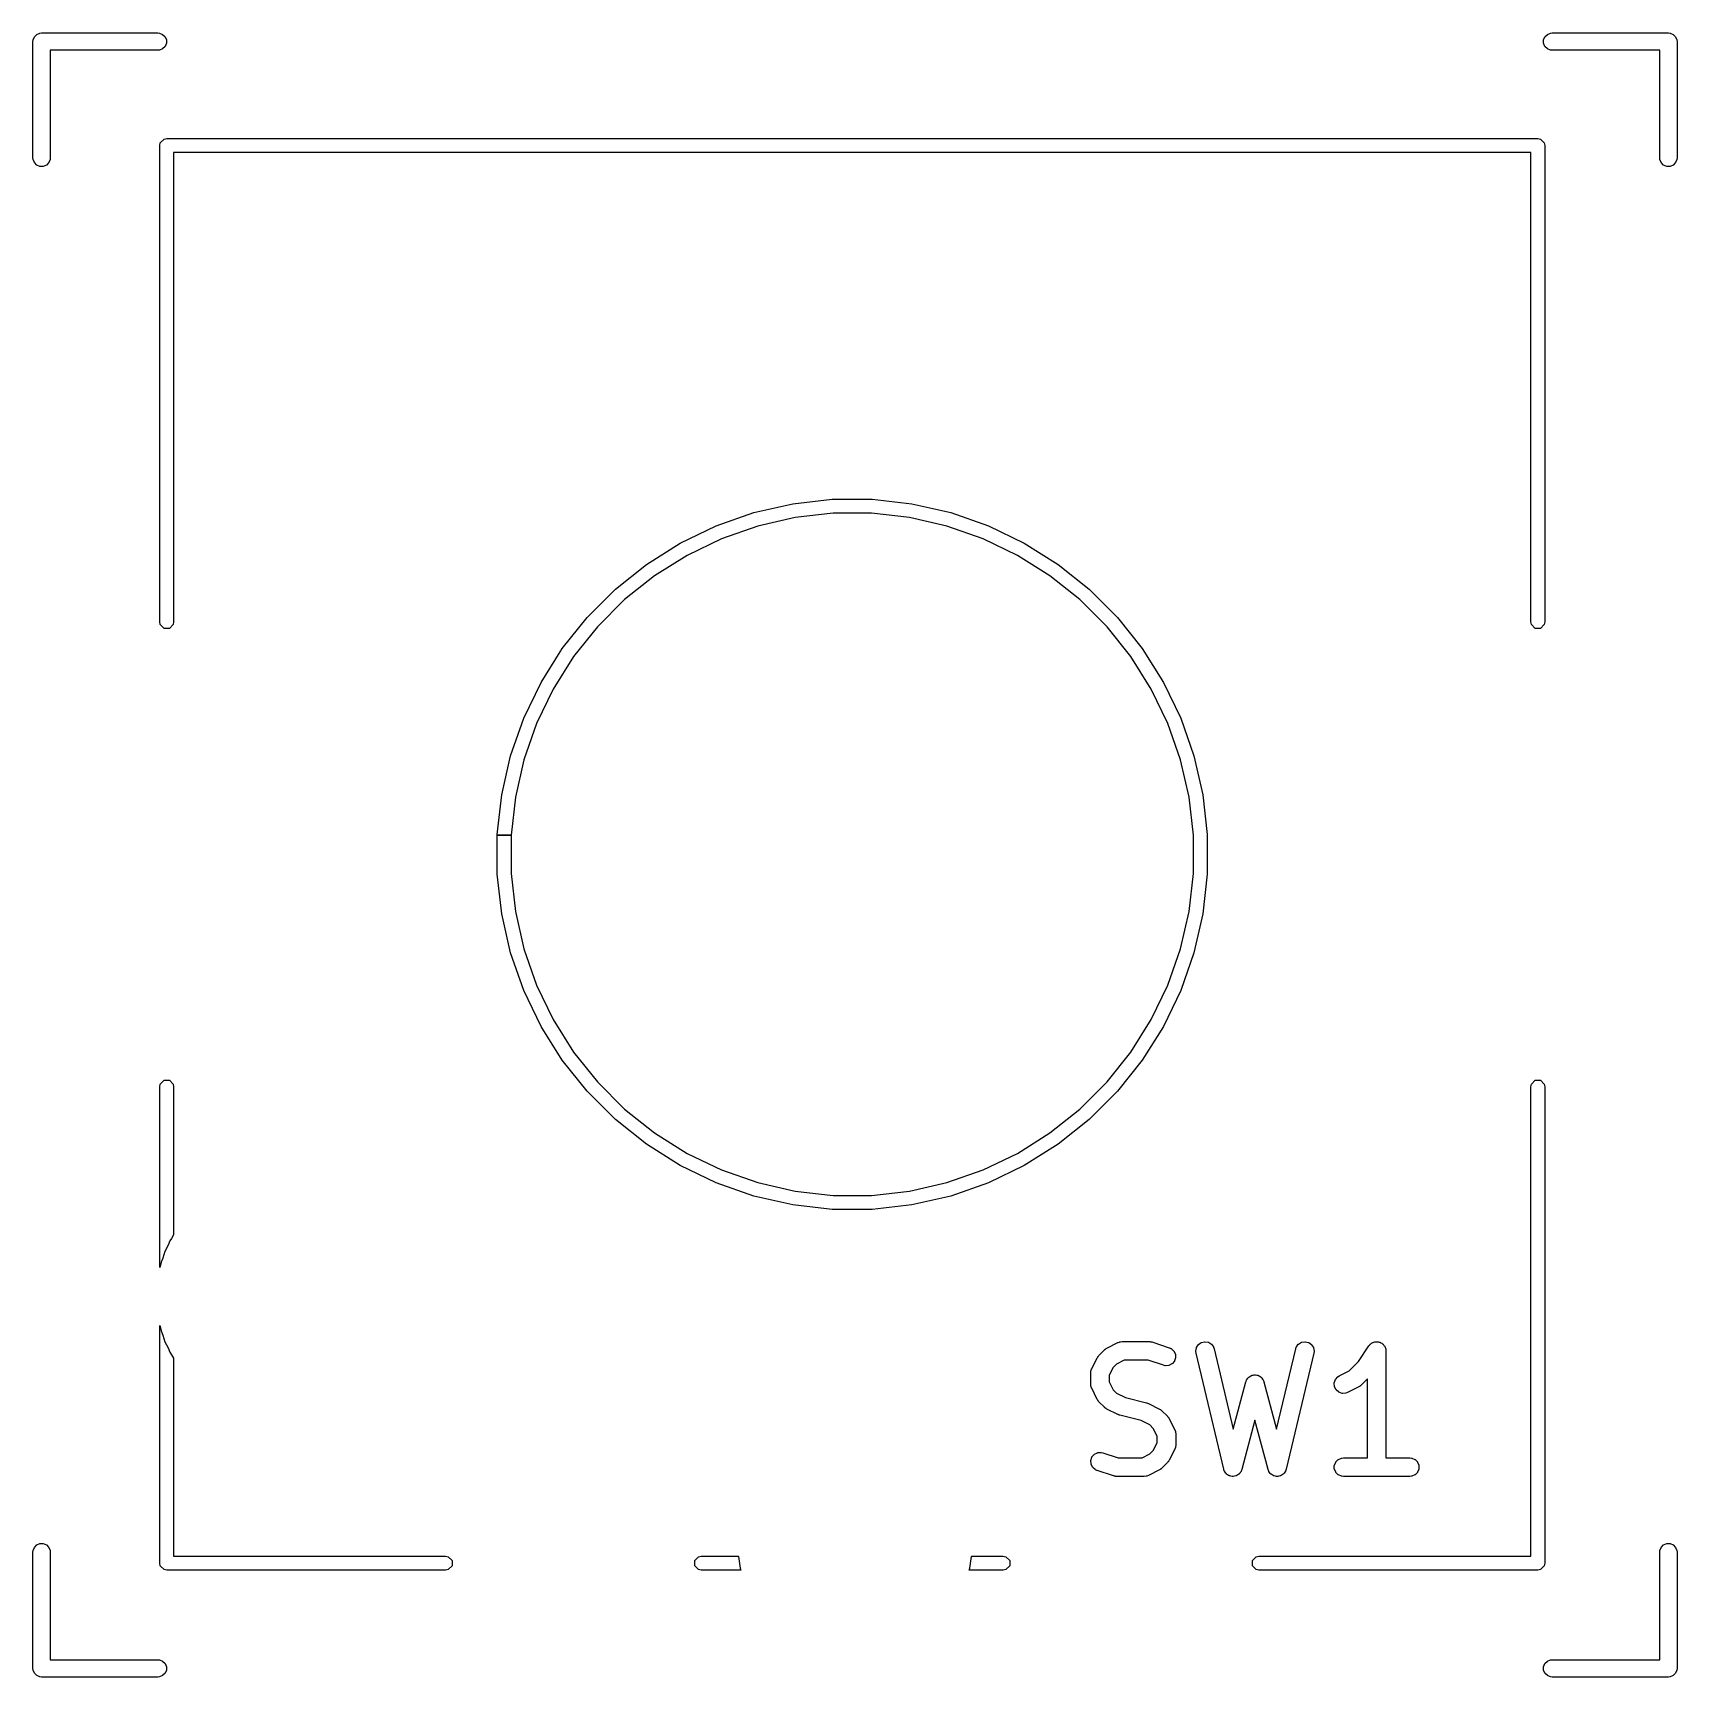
# Model space of a CAD drawing. Header units: millimetres. Extents: x 73 to 173, y -160 to -92.
# Drawn here: x 73.05 to 87.2, y -138.42 to -124.27 of the extents above; entities that cross this region are included whole.
import ezdxf

# ---------------------------------------------------------------- set-up
doc = ezdxf.new("R2010")
doc.units = ezdxf.units.MM
doc.layers.add('F.Silkscreen', color=41, linetype='CONTINUOUS', true_color=0xf2eda1)

msp = doc.modelspace()

# ---------------------------------------------------------------- linework, layer by layer
at = {"layer": 'F.Silkscreen', "linetype": 'CONTINUOUS'}
for p, q in [((73.0507, -124.3403), (73.052141, -124.325668)), ((73.0507, -125.3403), (73.0507, -124.3403)), ((73.052141, -124.325668), (73.06334, -124.298632)), ((73.06334, -124.298632), (73.084032, -124.27794)), ((73.084032, -124.27794), (73.111068, -124.266741)), ((73.111068, -124.266741), (73.1257, -124.2653)), ((73.1257, -124.2653), (74.1257, -124.2653)), ((74.1257, -124.2653), (74.140332, -124.266741)), ((74.140332, -124.266741), (74.167368, -124.27794)), ((74.167368, -124.27794), (74.18806, -124.298632)), ((74.18806, -124.298632), (74.199259, -124.325668)), ((74.199259, -124.354932), (74.18806, -124.381968)), ((74.199259, -124.325668), (74.199259, -124.354932)), ((86.052141, -124.325668), (86.06334, -124.298632)), ((86.052141, -124.354932), (86.052141, -124.325668)), ((86.06334, -124.381968), (86.052141, -124.354932)), ((86.06334, -124.298632), (86.084032, -124.27794)), ((86.084032, -124.27794), (86.111068, -124.266741)), ((86.111068, -124.266741), (86.1257, -124.2653)), ((86.1257, -124.2653), (87.1257, -124.2653)), ((87.1257, -124.2653), (87.140332, -124.266741)), ((87.140332, -124.266741), (87.167368, -124.27794)), ((87.167368, -124.27794), (87.18806, -124.298632)), ((87.18806, -124.298632), (87.199259, -124.325668)), ((87.199259, -124.325668), (87.2007, -124.3403)), ((87.2007, -124.3403), (87.2007, -125.3403)), ((74.1257, -124.4153), (73.2007, -124.4153)), ((73.2007, -124.4153), (73.2007, -125.3403)), ((74.140332, -124.413859), (74.1257, -124.4153)), ((74.167368, -124.40266), (74.140332, -124.413859)), ((74.18806, -124.381968), (74.167368, -124.40266)), ((86.084032, -124.40266), (86.06334, -124.381968)), ((86.111068, -124.413859), (86.084032, -124.40266)), ((86.1257, -124.4153), (86.111068, -124.413859)), ((87.0507, -124.4153), (86.1257, -124.4153)), ((87.0507, -125.3403), (87.0507, -124.4153)), ((74.1422, -125.2346), (74.146767, -125.211639)), ((74.146767, -125.211639), (74.179239, -125.179167)), ((74.179239, -125.179167), (74.2022, -125.1746)), ((74.2022, -125.1746), (86.0022, -125.1746)), ((86.0022, -125.1746), (86.025161, -125.179167)), ((86.025161, -125.179167), (86.057633, -125.211639)), ((86.057633, -125.211639), (86.0622, -125.2346)), ((73.052141, -125.354932), (73.0507, -125.3403)), ((73.06334, -125.381968), (73.052141, -125.354932)), ((73.199259, -125.354932), (73.18806, -125.381968)), ((73.2007, -125.3403), (73.199259, -125.354932)), ((74.1422, -129.3346), (74.1422, -125.2346)), ((85.9422, -125.2946), (74.2622, -125.2946)), ((74.2622, -125.2946), (74.2622, -129.3346)), ((85.9422, -129.3346), (85.9422, -125.2946)), ((86.0622, -125.2346), (86.0622, -129.3346)), ((87.052141, -125.354932), (87.0507, -125.3403)), ((87.06334, -125.381968), (87.052141, -125.354932)), ((87.199259, -125.354932), (87.18806, -125.381968)), ((87.2007, -125.3403), (87.199259, -125.354932)), ((73.084032, -125.40266), (73.06334, -125.381968)), ((73.111068, -125.413859), (73.084032, -125.40266)), ((73.140332, -125.413859), (73.111068, -125.413859)), ((73.167368, -125.40266), (73.140332, -125.413859)), ((73.18806, -125.381968), (73.167368, -125.40266)), ((87.084032, -125.40266), (87.06334, -125.381968)), ((87.111068, -125.413859), (87.084032, -125.40266)), ((87.140332, -125.413859), (87.111068, -125.413859)), ((87.167368, -125.40266), (87.140332, -125.413859)), ((87.18806, -125.381968), (87.167368, -125.40266)), ((79.255083, -128.394193), (79.589631, -128.317835)), ((79.589631, -128.317835), (79.930624, -128.279414)), ((79.930624, -128.279414), (80.273776, -128.279414)), ((80.273776, -128.279414), (80.614769, -128.317835)), ((80.614769, -128.317835), (80.949317, -128.394193)), ((78.931189, -128.507529), (79.255083, -128.394193)), ((79.609732, -128.436139), (79.288304, -128.509503)), ((79.937353, -128.399225), (79.609732, -128.436139)), ((80.267047, -128.399225), (79.937353, -128.399225)), ((80.594668, -128.436139), (80.267047, -128.399225)), ((80.916096, -128.509503), (80.594668, -128.436139)), ((80.949317, -128.394193), (81.273211, -128.507529)), ((78.62202, -128.656416), (78.931189, -128.507529)), ((78.977111, -128.618394), (78.680066, -128.761443)), ((79.288304, -128.509503), (78.977111, -128.618394)), ((81.227289, -128.618394), (80.916096, -128.509503)), ((81.524334, -128.761443), (81.227289, -128.618394)), ((81.273211, -128.507529), (81.58238, -128.656416)), ((78.331466, -128.838984), (78.62202, -128.656416)), ((78.680066, -128.761443), (78.400906, -128.936851)), ((81.803494, -128.936851), (81.524334, -128.761443)), ((81.58238, -128.656416), (81.872934, -128.838984)), ((78.063179, -129.052935), (78.331466, -128.838984)), ((81.872934, -128.838984), (82.141221, -129.052935)), ((78.400906, -128.936851), (78.143141, -129.142412)), ((82.061259, -129.142412), (81.803494, -128.936851)), ((77.820535, -129.295579), (78.063179, -129.052935)), ((78.143141, -129.142412), (77.910012, -129.375541)), ((82.294388, -129.375541), (82.061259, -129.142412)), ((82.141221, -129.052935), (82.383865, -129.295579)), ((77.606584, -129.563866), (77.820535, -129.295579)), ((82.383865, -129.295579), (82.597816, -129.563866)), ((74.146767, -129.357561), (74.1422, -129.3346)), ((74.179239, -129.390033), (74.146767, -129.357561)), ((74.225161, -129.390033), (74.179239, -129.390033)), ((74.257633, -129.357561), (74.225161, -129.390033)), ((74.2622, -129.3346), (74.257633, -129.357561)), ((77.910012, -129.375541), (77.704451, -129.633306)), ((82.499949, -129.633306), (82.294388, -129.375541)), ((85.946767, -129.357561), (85.9422, -129.3346)), ((85.979239, -129.390033), (85.946767, -129.357561)), ((86.025161, -129.390033), (85.979239, -129.390033)), ((86.057633, -129.357561), (86.025161, -129.390033)), ((86.0622, -129.3346), (86.057633, -129.357561)), ((77.424016, -129.85442), (77.589057, -129.591759)), ((77.589057, -129.591759), (77.59466, -129.584048)), ((77.59466, -129.584048), (77.597907, -129.577674)), ((77.597907, -129.577674), (77.606584, -129.563866)), ((82.597816, -129.563866), (82.780384, -129.85442)), ((77.704451, -129.633306), (77.529043, -129.912466)), ((82.675357, -129.912466), (82.499949, -129.633306)), ((77.275129, -130.163589), (77.424016, -129.85442)), ((82.780384, -129.85442), (82.929271, -130.163589)), ((77.529043, -129.912466), (77.385994, -130.209511)), ((82.818406, -130.209511), (82.675357, -129.912466)), ((77.161793, -130.487483), (77.275129, -130.163589)), ((82.929271, -130.163589), (83.042607, -130.487483)), ((77.385994, -130.209511), (77.277103, -130.520704)), ((82.927297, -130.520704), (82.818406, -130.209511)), ((77.085435, -130.822031), (77.161793, -130.487483)), ((77.277103, -130.520704), (77.203739, -130.842132)), ((83.000661, -130.842132), (82.927297, -130.520704)), ((83.042607, -130.487483), (83.118965, -130.822031)), ((77.047014, -131.163024), (77.085435, -130.822031)), ((77.203739, -130.842132), (77.166825, -131.169753)), ((83.037575, -131.169753), (83.000661, -130.842132)), ((83.118965, -130.822031), (83.157386, -131.163024)), ((77.047014, -131.169753), (77.047014, -131.163024)), ((77.047014, -131.506176), (77.047014, -131.169753)), ((77.047014, -131.169753), (77.166825, -131.169753)), ((77.166825, -131.169753), (77.047014, -131.169753)), ((77.166825, -131.169753), (77.166825, -131.499447)), ((83.037575, -131.499447), (83.037575, -131.169753)), ((83.157386, -131.163024), (83.157386, -131.506176)), ((77.085435, -131.847169), (77.047014, -131.506176)), ((77.166825, -131.499447), (77.203739, -131.827068)), ((83.000661, -131.827068), (83.037575, -131.499447)), ((83.157386, -131.506176), (83.118965, -131.847169)), ((77.161793, -132.181717), (77.085435, -131.847169)), ((77.203739, -131.827068), (77.277103, -132.148496)), ((82.927297, -132.148496), (83.000661, -131.827068)), ((83.118965, -131.847169), (83.042607, -132.181717)), ((77.277103, -132.148496), (77.385994, -132.459689)), ((82.818406, -132.459689), (82.927297, -132.148496)), ((77.275129, -132.505611), (77.161793, -132.181717)), ((83.042607, -132.181717), (82.929271, -132.505611)), ((77.424016, -132.81478), (77.275129, -132.505611)), ((77.385994, -132.459689), (77.529043, -132.756734)), ((82.675357, -132.756734), (82.818406, -132.459689)), ((82.929271, -132.505611), (82.780384, -132.81478)), ((77.606584, -133.105334), (77.424016, -132.81478)), ((77.529043, -132.756734), (77.704451, -133.035894)), ((82.499949, -133.035894), (82.675357, -132.756734)), ((82.780384, -132.81478), (82.597816, -133.105334)), ((77.820535, -133.373621), (77.606584, -133.105334)), ((77.704451, -133.035894), (77.910012, -133.293659)), ((82.294388, -133.293659), (82.499949, -133.035894)), ((82.597816, -133.105334), (82.383865, -133.373621)), ((74.146767, -133.311639), (74.179239, -133.279167)), ((74.179239, -133.279167), (74.225161, -133.279167)), ((74.225161, -133.279167), (74.257633, -133.311639)), ((85.946767, -133.311639), (85.979239, -133.279167)), ((85.979239, -133.279167), (86.025161, -133.279167)), ((86.025161, -133.279167), (86.057633, -133.311639)), ((74.1422, -133.3346), (74.146767, -133.311639)), ((74.1422, -134.890087), (74.1422, -133.3346)), ((74.257633, -133.311639), (74.2622, -133.3346)), ((74.2622, -133.3346), (74.2622, -134.605925)), ((78.063179, -133.616265), (77.820535, -133.373621)), ((77.910012, -133.293659), (78.143141, -133.526788)), ((82.061259, -133.526788), (82.294388, -133.293659)), ((82.383865, -133.373621), (82.141221, -133.616265)), ((85.9422, -133.3346), (85.946767, -133.311639)), ((85.9422, -137.3746), (85.9422, -133.3346)), ((86.057633, -133.311639), (86.0622, -133.3346)), ((86.0622, -133.3346), (86.0622, -137.4346)), ((78.143141, -133.526788), (78.400906, -133.732349)), ((81.803494, -133.732349), (82.061259, -133.526788)), ((78.331466, -133.830216), (78.063179, -133.616265)), ((82.141221, -133.616265), (81.872934, -133.830216)), ((78.62202, -134.012784), (78.331466, -133.830216)), ((78.400906, -133.732349), (78.680066, -133.907757)), ((81.524334, -133.907757), (81.803494, -133.732349)), ((81.872934, -133.830216), (81.58238, -134.012784)), ((78.680066, -133.907757), (78.977111, -134.050806)), ((81.227289, -134.050806), (81.524334, -133.907757)), ((78.931189, -134.161671), (78.62202, -134.012784)), ((78.977111, -134.050806), (79.288304, -134.159697)), ((80.916096, -134.159697), (81.227289, -134.050806)), ((81.58238, -134.012784), (81.273211, -134.161671)), ((79.255083, -134.275007), (78.931189, -134.161671)), ((79.589631, -134.351365), (79.255083, -134.275007)), ((79.288304, -134.159697), (79.609732, -134.233061)), ((79.609732, -134.233061), (79.937353, -134.269975)), ((79.937353, -134.269975), (80.267047, -134.269975)), ((80.267047, -134.269975), (80.594668, -134.233061)), ((80.594668, -134.233061), (80.916096, -134.159697)), ((80.949317, -134.275007), (80.614769, -134.351365)), ((81.273211, -134.161671), (80.949317, -134.275007)), ((79.930624, -134.389786), (79.589631, -134.351365)), ((80.273776, -134.389786), (79.930624, -134.389786)), ((80.614769, -134.351365), (80.273776, -134.389786)), ((74.214444, -134.698114), (74.187208, -134.751569)), ((74.229668, -134.661361), (74.214444, -134.698114)), ((74.244421, -134.639281), (74.229668, -134.661361)), ((74.259577, -134.609536), (74.244421, -134.639281)), ((74.2622, -134.605925), (74.259577, -134.609536)), ((74.153449, -134.845371), (74.14827, -134.871406)), ((74.168667, -134.808629), (74.153449, -134.845371)), ((74.187208, -134.751569), (74.168667, -134.808629)), ((74.14827, -134.871406), (74.1422, -134.890087)), ((74.1422, -137.4346), (74.1422, -135.390511)), ((74.1422, -135.390511), (74.148269, -135.409191)), ((74.148269, -135.409191), (74.153449, -135.435229)), ((74.153449, -135.435229), (74.168669, -135.471974)), ((74.168669, -135.471974), (74.187208, -135.52903)), ((74.187208, -135.52903), (74.214442, -135.58248)), ((82.293528, -135.584484), (82.388766, -135.536865)), ((82.388766, -135.536865), (82.389215, -135.536667)), ((82.389215, -135.536667), (82.402946, -135.531412)), ((82.402946, -135.531412), (82.404377, -135.531095)), ((82.404377, -135.531095), (82.406257, -135.53096)), ((82.406257, -135.53096), (82.407999, -135.53024)), ((82.407999, -135.53024), (82.409421, -135.529884)), ((82.409421, -135.529884), (82.424053, -135.528443)), ((82.424053, -135.528443), (82.424543, -135.528419)), ((82.424543, -135.528419), (82.662638, -135.528419)), ((82.662638, -135.528419), (82.663128, -135.528443)), ((82.663128, -135.528443), (82.670114, -135.52913)), ((82.670114, -135.52913), (82.671664, -135.529021)), ((82.671664, -135.529021), (82.673126, -135.529132)), ((82.673126, -135.529132), (82.675418, -135.529652)), ((82.675418, -135.529652), (82.677761, -135.529884)), ((82.677761, -135.529884), (82.679183, -135.53024)), ((82.679183, -135.53024), (82.680627, -135.530837)), ((82.680627, -135.530837), (82.687464, -135.532393)), ((82.687464, -135.532393), (82.687936, -135.532525)), ((82.687936, -135.532525), (82.830793, -135.580144)), ((83.064256, -135.579708), (83.079592, -135.554786)), ((83.079592, -135.554786), (83.080919, -135.553355)), ((83.080919, -135.553355), (83.104626, -135.536198)), ((83.104626, -135.536198), (83.106399, -135.535385)), ((83.106399, -135.535385), (83.134867, -135.528607)), ((83.134867, -135.528607), (83.136817, -135.528534)), ((83.136817, -135.528534), (83.165712, -135.533167)), ((83.165712, -135.533167), (83.16754, -135.533846)), ((83.16754, -135.533846), (83.192462, -135.549182)), ((83.192462, -135.549182), (83.193893, -135.550509)), ((83.193893, -135.550509), (83.21105, -135.574216)), ((83.923751, -135.574216), (83.940908, -135.550509)), ((83.940908, -135.550509), (83.942339, -135.549182)), ((83.942339, -135.549182), (83.967261, -135.533846)), ((83.967261, -135.533846), (83.969089, -135.533167)), ((83.969089, -135.533167), (83.997984, -135.528534)), ((83.997984, -135.528534), (83.999934, -135.528607)), ((83.999934, -135.528607), (84.028402, -135.535386)), ((84.028402, -135.535386), (84.030175, -135.536199)), ((84.030175, -135.536199), (84.053882, -135.553355)), ((84.053882, -135.553355), (84.055209, -135.554786)), ((84.055209, -135.554786), (84.070545, -135.579708)), ((84.548842, -135.563531), (84.558063, -135.552273)), ((84.558063, -135.552273), (84.559148, -135.551287)), ((84.559148, -135.551287), (84.564911, -135.547426)), ((84.564911, -135.547426), (84.569816, -135.542523)), ((84.569816, -135.542523), (84.571437, -135.54144)), ((84.571437, -135.54144), (84.577766, -135.538817)), ((84.577766, -135.538817), (84.583464, -135.535003)), ((84.583464, -135.535003), (84.585265, -135.534255)), ((84.585265, -135.534255), (84.592063, -135.532894)), ((84.592063, -135.532894), (84.598474, -135.53024)), ((84.598474, -135.53024), (84.600387, -135.52986)), ((84.600387, -135.52986), (84.607239, -135.52986)), ((84.607239, -135.52986), (84.613959, -135.528516)), ((84.613959, -135.528516), (84.61591, -135.528514)), ((84.61591, -135.528514), (84.622714, -135.52986)), ((84.622714, -135.52986), (84.629651, -135.52986)), ((84.629651, -135.52986), (84.631565, -135.530241)), ((84.631565, -135.530241), (84.637894, -135.532863)), ((84.637894, -135.532863), (84.644618, -135.534193)), ((84.644618, -135.534193), (84.646421, -135.534938)), ((84.646421, -135.534938), (84.652191, -135.538784)), ((84.652191, -135.538784), (84.658601, -135.54144)), ((84.658601, -135.54144), (84.660223, -135.542523)), ((84.660223, -135.542523), (84.665068, -135.547368)), ((84.665068, -135.547368), (84.670771, -135.55117)), ((84.670771, -135.55117), (84.672152, -135.552548)), ((84.672152, -135.552548), (84.676011, -135.558311)), ((74.214442, -135.58248), (74.229668, -135.619239)), ((74.229668, -135.619239), (74.244423, -135.641322)), ((74.244423, -135.641322), (74.259577, -135.671063)), ((74.259577, -135.671063), (74.2622, -135.674673)), ((74.2622, -135.674673), (74.2622, -137.3746)), ((82.162513, -135.763118), (82.210132, -135.66788)), ((82.210132, -135.66788), (82.210372, -135.667453)), ((82.210372, -135.667453), (82.214112, -135.661507)), ((82.214112, -135.661507), (82.214708, -135.660073)), ((82.214708, -135.660073), (82.215461, -135.658817)), ((82.215461, -135.658817), (82.21695, -135.657001)), ((82.21695, -135.657001), (82.218205, -135.655009)), ((82.218205, -135.655009), (82.219159, -135.653897)), ((82.219159, -135.653897), (82.220336, -135.652875)), ((82.220336, -135.652875), (82.224788, -135.647452)), ((82.224788, -135.647452), (82.225117, -135.647088)), ((82.225117, -135.647088), (82.272736, -135.599469)), ((82.272736, -135.599469), (82.2731, -135.59914)), ((82.2731, -135.59914), (82.278523, -135.594688)), ((82.278523, -135.594688), (82.279545, -135.593511)), ((82.279545, -135.593511), (82.280657, -135.592557)), ((82.280657, -135.592557), (82.282649, -135.591302)), ((82.282649, -135.591302), (82.284465, -135.589813)), ((82.284465, -135.589813), (82.285721, -135.58906)), ((82.285721, -135.58906), (82.287155, -135.588464)), ((82.287155, -135.588464), (82.293101, -135.584724)), ((82.293101, -135.584724), (82.293528, -135.584484)), ((82.443428, -135.688419), (82.376696, -135.721785)), ((82.649658, -135.688419), (82.443428, -135.688419)), ((82.780196, -135.731932), (82.649658, -135.688419)), ((82.830793, -135.580144), (82.83125, -135.580321)), ((82.83125, -135.580321), (82.844675, -135.586315)), ((82.844675, -135.586315), (82.845913, -135.587104)), ((82.845913, -135.587104), (82.86802, -135.606278)), ((82.874429, -135.696456), (82.855255, -135.718564)), ((82.86802, -135.606278), (82.869216, -135.607819)), ((82.869216, -135.607819), (82.882303, -135.633992)), ((82.875395, -135.694761), (82.874429, -135.696456)), ((82.884649, -135.666999), (82.875395, -135.694761)), ((82.882303, -135.633992), (82.882818, -135.635873)), ((82.882818, -135.635873), (82.884893, -135.665063)), ((82.884893, -135.665063), (82.884649, -135.666999)), ((83.058927, -135.611899), (83.058944, -135.610431)), ((83.060915, -135.626467), (83.058927, -135.611899)), ((83.058944, -135.610431), (83.063577, -135.581536)), ((83.061005, -135.626949), (83.060915, -135.626467)), ((83.2991, -136.626949), (83.061005, -135.626949)), ((83.063577, -135.581536), (83.064256, -135.579708)), ((83.21105, -135.574216), (83.211726, -135.575518)), ((83.211726, -135.575518), (83.216516, -135.589418)), ((83.216516, -135.589418), (83.216653, -135.589889)), ((83.216653, -135.589889), (83.381314, -136.281469)), ((83.753484, -136.281469), (83.918148, -135.58989)), ((84.073796, -135.626949), (83.8357, -136.626949)), ((83.918148, -135.58989), (83.918285, -135.589419)), ((83.918285, -135.589419), (83.923075, -135.575518)), ((83.923075, -135.575518), (83.923751, -135.574216)), ((84.070545, -135.579708), (84.071224, -135.581536)), ((84.071224, -135.581536), (84.075857, -135.610431)), ((84.073886, -135.626467), (84.073796, -135.626949)), ((84.075874, -135.611899), (84.073886, -135.626467)), ((84.075857, -135.610431), (84.075874, -135.611899)), ((84.457611, -135.700308), (84.548455, -135.564042)), ((84.548455, -135.564042), (84.548693, -135.563715)), ((84.548693, -135.563715), (84.548727, -135.563672)), ((84.548727, -135.563672), (84.548774, -135.563709)), ((84.548774, -135.563709), (84.548876, -135.563559)), ((84.548876, -135.563559), (84.548842, -135.563531)), ((84.676011, -135.558311), (84.680915, -135.563215)), ((84.680915, -135.563215), (84.681998, -135.564838)), ((84.681998, -135.564838), (84.684619, -135.571167)), ((84.684619, -135.571167), (84.688434, -135.576863)), ((84.688434, -135.576863), (84.689183, -135.578665)), ((84.689183, -135.578665), (84.690543, -135.585467)), ((84.690543, -135.585467), (84.693197, -135.591874)), ((84.693197, -135.591874), (84.693554, -135.593297)), ((84.693554, -135.593297), (84.694979, -135.607773)), ((84.694909, -135.607779), (84.694908, -135.607812)), ((84.694908, -135.607812), (84.694981, -135.607804)), ((84.694979, -135.607773), (84.694909, -135.607779)), ((84.694981, -135.607804), (84.694987, -135.607857)), ((84.694987, -135.607857), (84.695019, -135.608419)), ((84.695019, -135.608419), (84.695019, -136.528419)), ((82.154067, -135.798895), (82.154091, -135.798405)), ((82.154067, -135.894133), (82.154067, -135.798895)), ((82.154091, -135.798405), (82.155532, -135.783773)), ((82.155532, -135.783773), (82.155888, -135.78235)), ((82.155888, -135.78235), (82.156609, -135.780607)), ((82.156609, -135.780607), (82.156743, -135.778731)), ((82.156743, -135.778731), (82.15706, -135.777299)), ((82.15706, -135.777299), (82.162315, -135.763567)), ((82.162315, -135.763567), (82.162513, -135.763118)), ((82.347433, -135.751048), (82.314067, -135.81778)), ((82.314067, -135.81778), (82.314067, -135.875248)), ((82.376696, -135.721785), (82.347433, -135.751048)), ((82.780668, -135.732065), (82.780196, -135.731932)), ((82.795005, -135.735325), (82.780668, -135.732065)), ((82.796469, -135.735436), (82.795005, -135.735325)), ((82.825659, -135.733361), (82.796469, -135.735436)), ((82.82754, -135.732846), (82.825659, -135.733361)), ((82.853714, -135.71976), (82.82754, -135.732846)), ((82.855255, -135.718564), (82.853714, -135.71976)), ((83.508031, -135.840645), (83.511361, -135.838095)), ((83.511361, -135.838095), (83.513912, -135.834764)), ((83.513912, -135.834764), (83.515376, -135.833477)), ((83.515376, -135.833477), (83.523664, -135.828677)), ((83.523664, -135.828677), (83.53127, -135.822857)), ((83.53127, -135.822857), (83.53302, -135.821997)), ((83.53302, -135.821997), (83.53707, -135.820916)), ((83.53707, -135.820916), (83.540703, -135.818814)), ((83.540703, -135.818814), (83.542548, -135.818186)), ((83.542548, -135.818186), (83.552045, -135.816923)), ((83.552045, -135.816923), (83.561297, -135.814457)), ((83.561297, -135.814457), (83.563243, -135.814332)), ((83.563243, -135.814332), (83.567396, -135.814883)), ((83.567396, -135.814883), (83.571558, -135.814331)), ((83.571558, -135.814331), (83.573504, -135.814456)), ((83.573504, -135.814456), (83.582764, -135.816925)), ((83.582764, -135.816925), (83.592252, -135.818186)), ((83.592252, -135.818186), (83.594098, -135.818815)), ((83.594098, -135.818815), (83.597723, -135.820913)), ((83.597723, -135.820913), (83.60178, -135.821996)), ((83.60178, -135.821996), (83.60353, -135.822857)), ((83.60353, -135.822857), (83.611135, -135.828678)), ((83.611135, -135.828678), (83.619423, -135.833477)), ((83.619423, -135.833477), (83.620889, -135.834765)), ((83.620889, -135.834765), (83.623438, -135.838096)), ((83.623438, -135.838096), (83.626768, -135.840645)), ((84.260371, -135.853715), (84.279544, -135.831607)), ((84.279544, -135.831607), (84.280658, -135.830651)), ((84.280658, -135.830651), (84.293101, -135.822819)), ((84.293101, -135.822819), (84.293528, -135.822579)), ((84.293528, -135.822579), (84.377152, -135.780767)), ((84.377152, -135.780767), (84.457611, -135.700308)), ((82.154091, -135.894623), (82.154067, -135.894133)), ((82.155532, -135.909255), (82.154091, -135.894623)), ((82.155889, -135.910678), (82.155532, -135.909255)), ((82.156609, -135.912417), (82.155889, -135.910678)), ((82.156743, -135.914296), (82.156609, -135.912417)), ((82.15706, -135.915729), (82.156743, -135.914296)), ((82.162315, -135.929461), (82.15706, -135.915729)), ((82.162513, -135.92991), (82.162315, -135.929461)), ((82.210132, -136.025148), (82.162513, -135.92991)), ((82.314067, -135.875248), (82.347433, -135.94198)), ((82.347433, -135.94198), (82.376695, -135.971242)), ((82.376695, -135.971242), (82.452461, -136.009125)), ((83.381314, -136.281469), (83.490101, -135.87352)), ((83.490101, -135.87352), (83.49025, -135.873053)), ((83.49025, -135.873053), (83.491336, -135.870154)), ((83.491336, -135.870154), (83.491453, -135.869279)), ((83.491453, -135.869279), (83.492081, -135.867437)), ((83.492081, -135.867437), (83.492862, -135.866085)), ((83.492862, -135.866085), (83.495414, -135.859285)), ((83.495414, -135.859285), (83.496125, -135.858002)), ((83.496125, -135.858002), (83.501945, -135.850397)), ((83.501945, -135.850397), (83.506744, -135.84211)), ((83.506744, -135.84211), (83.508031, -135.840645)), ((83.626768, -135.840645), (83.628056, -135.84211)), ((83.628056, -135.84211), (83.632853, -135.850395)), ((83.632853, -135.850395), (83.638676, -135.858003)), ((83.638676, -135.858003), (83.639387, -135.859286)), ((83.639387, -135.859286), (83.641935, -135.866081)), ((83.641935, -135.866081), (83.642718, -135.867433)), ((83.642718, -135.867433), (83.643348, -135.869282)), ((83.643348, -135.869282), (83.643464, -135.870161)), ((83.643464, -135.870161), (83.644549, -135.873052)), ((83.644549, -135.873052), (83.644699, -135.87352)), ((83.644699, -135.87352), (83.753484, -136.281469)), ((84.249907, -135.885106), (84.250151, -135.883171)), ((84.251981, -135.914296), (84.249907, -135.885106)), ((84.250151, -135.883171), (84.259405, -135.85541)), ((84.252496, -135.916178), (84.251981, -135.914296)), ((84.265583, -135.942353), (84.252496, -135.916178)), ((84.259405, -135.85541), (84.260371, -135.853715)), ((84.266779, -135.943894), (84.265583, -135.942353)), ((84.288887, -135.963067), (84.266779, -135.943894)), ((84.290582, -135.964033), (84.288887, -135.963067)), ((84.318343, -135.973287), (84.290582, -135.964033)), ((84.320278, -135.973531), (84.318343, -135.973287)), ((84.349468, -135.971457), (84.320278, -135.973531)), ((84.350901, -135.97114), (84.349468, -135.971457)), ((84.364633, -135.965885), (84.350901, -135.97114)), ((84.365082, -135.965687), (84.364633, -135.965885)), ((84.46032, -135.918068), (84.365082, -135.965687)), ((84.460748, -135.917827), (84.46032, -135.918068)), ((84.466684, -135.914089), (84.460748, -135.917827)), ((84.468124, -135.913494), (84.466684, -135.914089)), ((84.469385, -135.912737), (84.468124, -135.913494)), ((84.471194, -135.91125), (84.469385, -135.912737)), ((84.473188, -135.909997), (84.471194, -135.91125)), ((84.474306, -135.909038), (84.473188, -135.909997)), ((84.475326, -135.90786), (84.474306, -135.909038)), ((84.480748, -135.903412), (84.475326, -135.90786)), ((84.481112, -135.903083), (84.480748, -135.903412)), ((84.535019, -135.849176), (84.481112, -135.903083)), ((84.535019, -136.528419), (84.535019, -135.849176)), ((82.210372, -136.025575), (82.210132, -136.025148)), ((82.21411, -136.031516), (82.210372, -136.025575)), ((82.214707, -136.032954), (82.21411, -136.031516)), ((82.215462, -136.034212), (82.214707, -136.032954)), ((82.216948, -136.036022), (82.215462, -136.034212)), ((82.218204, -136.038018), (82.216948, -136.036022)), ((82.21916, -136.039133), (82.218204, -136.038018)), ((82.22034, -136.040156), (82.21916, -136.039133)), ((82.224788, -136.045576), (82.22034, -136.040156)), ((82.225117, -136.04594), (82.224788, -136.045576)), ((82.272736, -136.093559), (82.225117, -136.04594)), ((82.2731, -136.093888), (82.272736, -136.093559)), ((82.278522, -136.098337), (82.2731, -136.093888)), ((82.279544, -136.099516), (82.278522, -136.098337)), ((82.280659, -136.100472), (82.279544, -136.099516)), ((82.282649, -136.101724), (82.280659, -136.100472)), ((82.284464, -136.103214), (82.282649, -136.101724)), ((82.285723, -136.103969), (82.284464, -136.103214)), ((82.287157, -136.104563), (82.285723, -136.103969)), ((82.293101, -136.108304), (82.287157, -136.104563)), ((82.293528, -136.108544), (82.293101, -136.108304)), ((82.388766, -136.156163), (82.293528, -136.108544)), ((82.452461, -136.009125), (82.634422, -136.054616)), ((82.634422, -136.054616), (82.634889, -136.054758)), ((82.634889, -136.054758), (82.635479, -136.054968)), ((82.635479, -136.054968), (82.636615, -136.055221)), ((82.636615, -136.055221), (82.642676, -136.05754)), ((82.642676, -136.05754), (82.648737, -136.059706)), ((82.648737, -136.059706), (82.649761, -136.060251)), ((82.649761, -136.060251), (82.650349, -136.060477)), ((82.650349, -136.060477), (82.650796, -136.060674)), ((82.650796, -136.060674), (82.746034, -136.108293)), ((82.746034, -136.108293), (82.746461, -136.108533)), ((82.746461, -136.108533), (82.752402, -136.112271)), ((82.752402, -136.112271), (82.75384, -136.112868)), ((82.75384, -136.112868), (82.755098, -136.113623)), ((82.755098, -136.113623), (82.756908, -136.115109)), ((82.756908, -136.115109), (82.758904, -136.116365)), ((82.758904, -136.116365), (82.760019, -136.117321)), ((82.760019, -136.117321), (82.761042, -136.118501)), ((82.761042, -136.118501), (82.766462, -136.122949)), ((82.766462, -136.122949), (82.766826, -136.123278)), ((82.389215, -136.156361), (82.388766, -136.156163)), ((82.389801, -136.156585), (82.389215, -136.156361)), ((82.390825, -136.157132), (82.389801, -136.156585)), ((82.396914, -136.159307), (82.390825, -136.157132)), ((82.402946, -136.161616), (82.396914, -136.159307)), ((82.404079, -136.161867), (82.402946, -136.161616)), ((82.40467, -136.162078), (82.404079, -136.161867)), ((82.40514, -136.162221), (82.40467, -136.162078)), ((82.587099, -136.20771), (82.40514, -136.162221)), ((82.662865, -136.245593), (82.587099, -136.20771)), ((82.692129, -136.274857), (82.662865, -136.245593)), ((82.766826, -136.123278), (82.814445, -136.170897)), ((82.814445, -136.170897), (82.814774, -136.171261)), ((82.814774, -136.171261), (82.819223, -136.176683)), ((82.819223, -136.176683), (82.820402, -136.177705)), ((82.820402, -136.177705), (82.821358, -136.17882)), ((82.821358, -136.17882), (82.82261, -136.18081)), ((82.82261, -136.18081), (82.8241, -136.182625)), ((82.8241, -136.182625), (82.824855, -136.183884)), ((82.824855, -136.183884), (82.825449, -136.185318)), ((82.825449, -136.185318), (82.82919, -136.191262)), ((82.82919, -136.191262), (82.82943, -136.191689)), ((82.82943, -136.191689), (82.877049, -136.286927)), ((83.567399, -136.204617), (83.454223, -136.629032)), ((83.680577, -136.629032), (83.567399, -136.204617)), ((82.692127, -136.465791), (82.725495, -136.399056)), ((82.725495, -136.341589), (82.692129, -136.274857)), ((82.725495, -136.399056), (82.725495, -136.341589)), ((82.877049, -136.286927), (82.877247, -136.287376)), ((82.877247, -136.287376), (82.882502, -136.301107)), ((82.882502, -136.301107), (82.882819, -136.30254)), ((82.882819, -136.30254), (82.882952, -136.304419)), ((82.882952, -136.304419), (82.883673, -136.306159)), ((82.883673, -136.306159), (82.88403, -136.307582)), ((82.88403, -136.307582), (82.885471, -136.322214)), ((82.885471, -136.322214), (82.885495, -136.322704)), ((82.885495, -136.322704), (82.885495, -136.417942)), ((82.154913, -136.549839), (82.164167, -136.522076)), ((82.164167, -136.522076), (82.165133, -136.520381)), ((82.165133, -136.520381), (82.184307, -136.498274)), ((82.184307, -136.498274), (82.185848, -136.497078)), ((82.185848, -136.497078), (82.212021, -136.483992)), ((82.212021, -136.483992), (82.213902, -136.483477)), ((82.213902, -136.483477), (82.243092, -136.481402)), ((82.243092, -136.481402), (82.244556, -136.481513)), ((82.244556, -136.481513), (82.258893, -136.484773)), ((82.258893, -136.484773), (82.259365, -136.484906)), ((82.259365, -136.484906), (82.389904, -136.528419)), ((82.389904, -136.528419), (82.596134, -136.528419)), ((82.596134, -136.528419), (82.662866, -136.495052)), ((82.662866, -136.495052), (82.692127, -136.465791)), ((82.877049, -136.453719), (82.82943, -136.548957)), ((82.877247, -136.45327), (82.877049, -136.453719)), ((82.882502, -136.439539), (82.877247, -136.45327)), ((82.882819, -136.438106), (82.882502, -136.439539)), ((82.882952, -136.436226), (82.882819, -136.438106)), ((82.883673, -136.434488), (82.882952, -136.436226)), ((82.88403, -136.433064), (82.883673, -136.434488)), ((82.885471, -136.418432), (82.88403, -136.433064)), ((82.885495, -136.417942), (82.885471, -136.418432)), ((84.263409, -136.563215), (84.284101, -136.542523)), ((84.284101, -136.542523), (84.285724, -136.54144)), ((84.285724, -136.54144), (84.31276, -136.530241)), ((84.31276, -136.530241), (84.314183, -136.529884)), ((84.314183, -136.529884), (84.328815, -136.528443)), ((84.328815, -136.528443), (84.329305, -136.528419)), ((84.329305, -136.528419), (84.535019, -136.528419)), ((84.695019, -136.528419), (84.900733, -136.528419)), ((84.900733, -136.528419), (84.901223, -136.528443)), ((84.901223, -136.528443), (84.915855, -136.529884)), ((84.915855, -136.529884), (84.917278, -136.530241)), ((84.917278, -136.530241), (84.944314, -136.54144)), ((84.944314, -136.54144), (84.945937, -136.542523)), ((84.945937, -136.542523), (84.966629, -136.563215)), ((82.154669, -136.551775), (82.154913, -136.549839)), ((82.156744, -136.580965), (82.154669, -136.551775)), ((82.157259, -136.582846), (82.156744, -136.580965)), ((82.170345, -136.609019), (82.157259, -136.582846)), ((82.171541, -136.61056), (82.170345, -136.609019)), ((82.193648, -136.629734), (82.171541, -136.61056)), ((82.194886, -136.630523), (82.193648, -136.629734)), ((82.208312, -136.636517), (82.194886, -136.630523)), ((82.208769, -136.636694), (82.208312, -136.636517)), ((82.351625, -136.684313), (82.208769, -136.636694)), ((82.352098, -136.684446), (82.351625, -136.684313)), ((82.358938, -136.686), (82.352098, -136.684446)), ((82.360377, -136.686597), (82.358938, -136.686)), ((82.361802, -136.686954), (82.360377, -136.686597)), ((82.364146, -136.687184), (82.361802, -136.686954)), ((82.366434, -136.687705), (82.364146, -136.687184)), ((82.367899, -136.687817), (82.366434, -136.687705)), ((82.369447, -136.687706), (82.367899, -136.687817)), ((82.376434, -136.688395), (82.369447, -136.687706)), ((82.376924, -136.688419), (82.376434, -136.688395)), ((82.615019, -136.688419), (82.376924, -136.688419)), ((82.615509, -136.688395), (82.615019, -136.688419)), ((82.630141, -136.686954), (82.615509, -136.688395)), ((82.631566, -136.686597), (82.630141, -136.686954)), ((82.633303, -136.685876), (82.631566, -136.686597)), ((82.635181, -136.685744), (82.633303, -136.685876)), ((82.636615, -136.685426), (82.635181, -136.685744)), ((82.650347, -136.680171), (82.636615, -136.685426)), ((82.650796, -136.679973), (82.650347, -136.680171)), ((82.746034, -136.632354), (82.650796, -136.679973)), ((82.746462, -136.632113), (82.746034, -136.632354)), ((82.752398, -136.628375), (82.746462, -136.632113)), ((82.753838, -136.62778), (82.752398, -136.628375)), ((82.755098, -136.627024), (82.753838, -136.62778)), ((82.756908, -136.625537), (82.755098, -136.627024)), ((82.758904, -136.624282), (82.756908, -136.625537)), ((82.760019, -136.623325), (82.758904, -136.624282)), ((82.76104, -136.622146), (82.760019, -136.623325)), ((82.766463, -136.617697), (82.76104, -136.622146)), ((82.766827, -136.617367), (82.766463, -136.617697)), ((82.814445, -136.569748), (82.766827, -136.617367)), ((82.814774, -136.569385), (82.814445, -136.569748)), ((82.819222, -136.563963), (82.814774, -136.569385)), ((82.8204, -136.562943), (82.819222, -136.563963)), ((82.821358, -136.561826), (82.8204, -136.562943)), ((82.822609, -136.559835), (82.821358, -136.561826)), ((82.824101, -136.55802), (82.822609, -136.559835)), ((82.824857, -136.556758), (82.824101, -136.55802)), ((82.82545, -136.555322), (82.824857, -136.556758)), ((82.829189, -136.549385), (82.82545, -136.555322)), ((82.82943, -136.548957), (82.829189, -136.549385)), ((83.299237, -136.62742), (83.2991, -136.626949)), ((83.300803, -136.631966), (83.299237, -136.62742)), ((83.300977, -136.633272), (83.300803, -136.631966)), ((83.301605, -136.635116), (83.300977, -136.633272)), ((83.302306, -136.636327), (83.301605, -136.635116)), ((83.304027, -136.64132), (83.302306, -136.636327)), ((83.304703, -136.642622), (83.304027, -136.64132)), ((83.310942, -136.651243), (83.304703, -136.642622)), ((83.316268, -136.660442), (83.310942, -136.651243)), ((83.317556, -136.661907), (83.316268, -136.660442)), ((83.32003, -136.663801), (83.317556, -136.661907)), ((83.321861, -136.66633), (83.32003, -136.663801)), ((83.323291, -136.667656), (83.321861, -136.66633)), ((83.332348, -136.673228), (83.323291, -136.667656)), ((83.340794, -136.679694), (83.332348, -136.673228)), ((83.342545, -136.680555), (83.340794, -136.679694)), ((83.345554, -136.681357), (83.342545, -136.680555)), ((83.348213, -136.682993), (83.345554, -136.681357)), ((83.350042, -136.683671), (83.348213, -136.682993)), ((83.360546, -136.685355), (83.350042, -136.683671)), ((83.370821, -136.688095), (83.360546, -136.685355)), ((83.372768, -136.68822), (83.370821, -136.688095)), ((83.375854, -136.687809), (83.372768, -136.68822)), ((83.378936, -136.688304), (83.375854, -136.687809)), ((83.380886, -136.688231), (83.378936, -136.688304)), ((83.391241, -136.685764), (83.380886, -136.688231)), ((83.401775, -136.684366), (83.391241, -136.685764)), ((83.403623, -136.683737), (83.401775, -136.684366)), ((83.40632, -136.682175), (83.403623, -136.683737)), ((83.409354, -136.681453), (83.40632, -136.682175)), ((83.411128, -136.680639), (83.409354, -136.681453)), ((83.419746, -136.6744), (83.411128, -136.680639)), ((83.428947, -136.669075), (83.419746, -136.6744)), ((83.430413, -136.667787), (83.428947, -136.669075)), ((83.432308, -136.66531), (83.430413, -136.667787)), ((83.434834, -136.663483), (83.432308, -136.66531)), ((83.436162, -136.662052), (83.434834, -136.663483)), ((83.441738, -136.652987), (83.436162, -136.662052)), ((83.448199, -136.644549), (83.441738, -136.652987)), ((83.448911, -136.643266), (83.448199, -136.644549)), ((83.450766, -136.638316), (83.448911, -136.643266)), ((83.451497, -136.637131), (83.450766, -136.638316)), ((83.452176, -136.635301), (83.451497, -136.637131)), ((83.452384, -136.634002), (83.452176, -136.635301)), ((83.454073, -136.6295), (83.452384, -136.634002)), ((83.454223, -136.629032), (83.454073, -136.6295)), ((83.680726, -136.629499), (83.680577, -136.629032)), ((83.682415, -136.634004), (83.680726, -136.629499)), ((83.682624, -136.635304), (83.682415, -136.634004)), ((83.683303, -136.63713), (83.682624, -136.635304)), ((83.684031, -136.638313), (83.683303, -136.63713)), ((83.685889, -136.643267), (83.684031, -136.638313)), ((83.686601, -136.64455), (83.685889, -136.643267)), ((83.693067, -136.652997), (83.686601, -136.64455)), ((83.698639, -136.662052), (83.693067, -136.652997)), ((83.699966, -136.663483), (83.698639, -136.662052)), ((83.702493, -136.665312), (83.699966, -136.663483)), ((83.704388, -136.667787), (83.702493, -136.665312)), ((83.705853, -136.669075), (83.704388, -136.667787)), ((83.715057, -136.674403), (83.705853, -136.669075)), ((83.723673, -136.680639), (83.715057, -136.674403)), ((83.725446, -136.681453), (83.723673, -136.680639)), ((83.72848, -136.682175), (83.725446, -136.681453)), ((83.731178, -136.683737), (83.72848, -136.682175)), ((83.733024, -136.684366), (83.731178, -136.683737)), ((83.743562, -136.685766), (83.733024, -136.684366)), ((83.753914, -136.688231), (83.743562, -136.685766)), ((83.755864, -136.688304), (83.753914, -136.688231)), ((83.758942, -136.687809), (83.755864, -136.688304)), ((83.762033, -136.688221), (83.758942, -136.687809)), ((83.763981, -136.688096), (83.762033, -136.688221)), ((83.774266, -136.685352), (83.763981, -136.688096)), ((83.784758, -136.683671), (83.774266, -136.685352)), ((83.786587, -136.682992), (83.784758, -136.683671)), ((83.789238, -136.68136), (83.786587, -136.682992)), ((83.792255, -136.680556), (83.789238, -136.68136)), ((83.794006, -136.679695), (83.792255, -136.680556)), ((83.802455, -136.673226), (83.794006, -136.679695)), ((83.811509, -136.667656), (83.802455, -136.673226)), ((83.81294, -136.666329), (83.811509, -136.667656)), ((83.814767, -136.663803), (83.81294, -136.666329)), ((83.817244, -136.661908), (83.814767, -136.663803)), ((83.818532, -136.660442), (83.817244, -136.661908)), ((83.823858, -136.65124), (83.818532, -136.660442)), ((83.830096, -136.642623), (83.823858, -136.65124)), ((83.830773, -136.641319), (83.830096, -136.642623)), ((83.832491, -136.636331), (83.830773, -136.641319)), ((83.833193, -136.63512), (83.832491, -136.636331)), ((83.833824, -136.63327), (83.833193, -136.63512)), ((83.833997, -136.631962), (83.833824, -136.63327)), ((83.835563, -136.627421), (83.833997, -136.631962)), ((83.8357, -136.626949), (83.835563, -136.627421)), ((84.250746, -136.593787), (84.251127, -136.591874)), ((84.250746, -136.623051), (84.250746, -136.593787)), ((84.251127, -136.624964), (84.250746, -136.623051)), ((84.251127, -136.591874), (84.262326, -136.564838)), ((84.262326, -136.652), (84.251127, -136.624964)), ((84.262326, -136.564838), (84.263409, -136.563215)), ((84.263409, -136.653623), (84.262326, -136.652)), ((84.284101, -136.674315), (84.263409, -136.653623)), ((84.285724, -136.675398), (84.284101, -136.674315)), ((84.31276, -136.686597), (84.285724, -136.675398)), ((84.314183, -136.686954), (84.31276, -136.686597)), ((84.328815, -136.688395), (84.314183, -136.686954)), ((84.329305, -136.688419), (84.328815, -136.688395)), ((84.900733, -136.688419), (84.329305, -136.688419)), ((84.901223, -136.688395), (84.900733, -136.688419)), ((84.915855, -136.686954), (84.901223, -136.688395)), ((84.917278, -136.686597), (84.915855, -136.686954)), ((84.944314, -136.675398), (84.917278, -136.686597)), ((84.945937, -136.674315), (84.944314, -136.675398)), ((84.966629, -136.653623), (84.945937, -136.674315)), ((84.966629, -136.563215), (84.967712, -136.564838)), ((84.967712, -136.652), (84.966629, -136.653623)), ((84.967712, -136.564838), (84.978911, -136.591874)), ((84.978911, -136.624964), (84.967712, -136.652)), ((84.978911, -136.591874), (84.979292, -136.593787)), ((84.979292, -136.623051), (84.978911, -136.624964)), ((84.979292, -136.593787), (84.979292, -136.623051)), ((73.0507, -137.3403), (73.052141, -137.325668)), ((73.0507, -138.3403), (73.0507, -137.3403)), ((73.052141, -137.325668), (73.06334, -137.298632)), ((73.06334, -137.298632), (73.084032, -137.27794)), ((73.084032, -137.27794), (73.111068, -137.266741)), ((73.111068, -137.266741), (73.140332, -137.266741)), ((73.140332, -137.266741), (73.167368, -137.27794)), ((73.167368, -137.27794), (73.18806, -137.298632)), ((73.18806, -137.298632), (73.199259, -137.325668)), ((73.199259, -137.325668), (73.2007, -137.3403)), ((73.2007, -137.3403), (73.2007, -138.2653)), ((74.2622, -137.3746), (76.6022, -137.3746)), ((76.6022, -137.3746), (76.625161, -137.379167)), ((76.625161, -137.379167), (76.657633, -137.411639)), ((78.746767, -137.411639), (78.779239, -137.379167)), ((78.779239, -137.379167), (78.8022, -137.3746)), ((78.8022, -137.3746), (79.121497, -137.3746)), ((79.121497, -137.3746), (79.122317, -137.378724)), ((79.122317, -137.378724), (79.137952, -137.477436)), ((81.113448, -137.477436), (81.129082, -137.378724)), ((81.129082, -137.378724), (81.129902, -137.3746)), ((81.129902, -137.3746), (81.4022, -137.3746)), ((81.4022, -137.3746), (81.425161, -137.379167)), ((81.425161, -137.379167), (81.457633, -137.411639)), ((83.546767, -137.411639), (83.579239, -137.379167)), ((83.579239, -137.379167), (83.6022, -137.3746)), ((83.6022, -137.3746), (85.9422, -137.3746)), ((87.0507, -137.3403), (87.052141, -137.325668)), ((87.0507, -138.2653), (87.0507, -137.3403)), ((87.052141, -137.325668), (87.06334, -137.298632)), ((87.06334, -137.298632), (87.084032, -137.27794)), ((87.084032, -137.27794), (87.111068, -137.266741)), ((87.111068, -137.266741), (87.140332, -137.266741)), ((87.140332, -137.266741), (87.167368, -137.27794)), ((87.167368, -137.27794), (87.18806, -137.298632)), ((87.18806, -137.298632), (87.199259, -137.325668)), ((87.199259, -137.325668), (87.2007, -137.3403)), ((87.2007, -137.3403), (87.2007, -138.3403)), ((74.146767, -137.457561), (74.1422, -137.4346)), ((74.179239, -137.490033), (74.146767, -137.457561)), ((74.2022, -137.4946), (74.179239, -137.490033)), ((76.6022, -137.4946), (74.2022, -137.4946)), ((76.625161, -137.490033), (76.6022, -137.4946)), ((76.657633, -137.457561), (76.625161, -137.490033)), ((76.657633, -137.411639), (76.657633, -137.457561)), ((78.746767, -137.457561), (78.746767, -137.411639)), ((78.779239, -137.490033), (78.746767, -137.457561)), ((78.8022, -137.4946), (78.779239, -137.490033)), ((79.143529, -137.4946), (78.8022, -137.4946)), ((79.137952, -137.477436), (79.143529, -137.4946)), ((81.107871, -137.4946), (81.113448, -137.477436)), ((81.4022, -137.4946), (81.107871, -137.4946)), ((81.425161, -137.490033), (81.4022, -137.4946)), ((81.457633, -137.457561), (81.425161, -137.490033)), ((81.457633, -137.411639), (81.457633, -137.457561)), ((83.546767, -137.457561), (83.546767, -137.411639)), ((83.579239, -137.490033), (83.546767, -137.457561)), ((83.6022, -137.4946), (83.579239, -137.490033)), ((86.0022, -137.4946), (83.6022, -137.4946)), ((86.025161, -137.490033), (86.0022, -137.4946)), ((86.057633, -137.457561), (86.025161, -137.490033)), ((86.0622, -137.4346), (86.057633, -137.457561)), ((73.052141, -138.354932), (73.0507, -138.3403)), ((73.06334, -138.381968), (73.052141, -138.354932)), ((73.084032, -138.40266), (73.06334, -138.381968)), ((73.2007, -138.2653), (74.1257, -138.2653)), ((74.1257, -138.2653), (74.140332, -138.266741)), ((74.140332, -138.266741), (74.167368, -138.27794)), ((74.167368, -138.27794), (74.18806, -138.298632)), ((74.18806, -138.381968), (74.167368, -138.40266)), ((74.18806, -138.298632), (74.199259, -138.325668)), ((74.199259, -138.354932), (74.18806, -138.381968)), ((74.199259, -138.325668), (74.199259, -138.354932)), ((86.052141, -138.325668), (86.06334, -138.298632)), ((86.052141, -138.354932), (86.052141, -138.325668)), ((86.06334, -138.381968), (86.052141, -138.354932)), ((86.06334, -138.298632), (86.084032, -138.27794)), ((86.084032, -138.40266), (86.06334, -138.381968)), ((86.084032, -138.27794), (86.111068, -138.266741)), ((86.111068, -138.266741), (86.1257, -138.2653)), ((86.1257, -138.2653), (87.0507, -138.2653)), ((87.18806, -138.381968), (87.167368, -138.40266)), ((87.199259, -138.354932), (87.18806, -138.381968)), ((87.2007, -138.3403), (87.199259, -138.354932)), ((73.111068, -138.413859), (73.084032, -138.40266)), ((73.1257, -138.4153), (73.111068, -138.413859)), ((74.1257, -138.4153), (73.1257, -138.4153)), ((74.140332, -138.413859), (74.1257, -138.4153)), ((74.167368, -138.40266), (74.140332, -138.413859)), ((86.111068, -138.413859), (86.084032, -138.40266)), ((86.1257, -138.4153), (86.111068, -138.413859)), ((87.1257, -138.4153), (86.1257, -138.4153)), ((87.140332, -138.413859), (87.1257, -138.4153)), ((87.167368, -138.40266), (87.140332, -138.413859))]:
    msp.add_line(p, q, dxfattribs=at)

doc.saveas('drawing.dxf')
